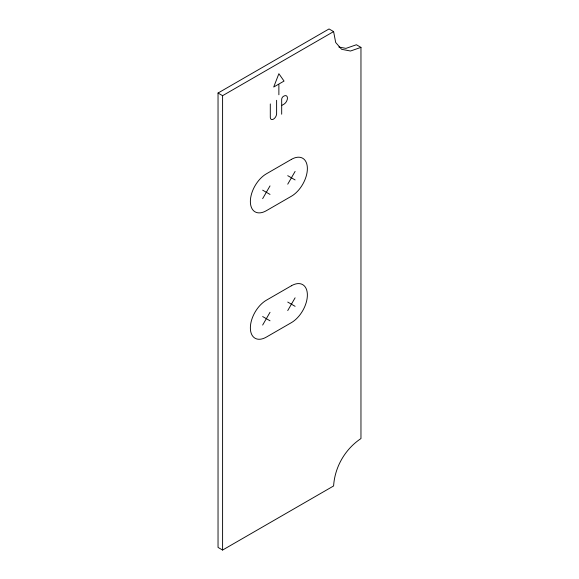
<?xml version="1.0" encoding="UTF-8"?>
<svg xmlns="http://www.w3.org/2000/svg" width="579" height="579" viewBox="0 0 579 579"><rect width="100%" height="100%" fill="white"/><g stroke="black" fill="none" stroke-linecap="round" stroke-linejoin="round"><path stroke-width="0.87" d="M262.649 198.662L270.017 185.902M287.734 184.18L295.102 171.42M262.649 325.058L270.017 312.298M287.734 310.576L295.102 297.816M218.037 93.038L329.038 28.95L333.605 31.584L335.682 42.47L341.617 49.302L350.498 51.024L360.963 47.384L360.963 438.564C345.142 449.072 334.785 467.007 333.605 485.962L222.597 550.05L218.037 547.416L218.037 93.038L222.597 95.673L333.605 31.584M278.506 84.259L273.708 87.031L278.875 73.714L284.043 81.067L278.875 84.049L278.875 94.775M282.045 105.284L283.927 104.198A4.972 2.873 -60 0 0 287.445 98.104A4.972 2.873 -60 0 0 283.927 96.071L283.392 96.382A2.417 1.397 -60 0 0 281.683 99.342L281.683 114.222M338.831 47.008L345.931 48.39L356.403 44.749L360.963 47.384M287.734 175.676L295.102 179.931M262.649 190.158L270.017 194.414M287.734 302.064L295.102 306.32M262.649 316.547L270.017 320.802M276.61 100.297L276.61 113.687A4.466 2.577 -60 0 1 273.454 119.151A4.466 2.577 -60 0 1 270.299 117.334L270.299 103.938M222.597 95.673L222.597 550.05M291.418 159.37L266.333 173.852A22.574 13.035 -60 0 0 250.367 201.499A22.574 13.035 -60 0 0 266.333 210.713L291.418 196.23A22.574 13.035 -60 0 0 307.377 168.583A22.574 13.035 -60 0 0 291.418 159.37M291.418 285.758L266.333 300.24A22.574 13.035 -60 0 0 250.367 327.888A22.574 13.035 -60 0 0 266.333 337.108L291.418 322.626A22.574 13.035 -60 0 0 307.377 294.979A22.574 13.035 -60 0 0 291.418 285.758"/></g></svg>
